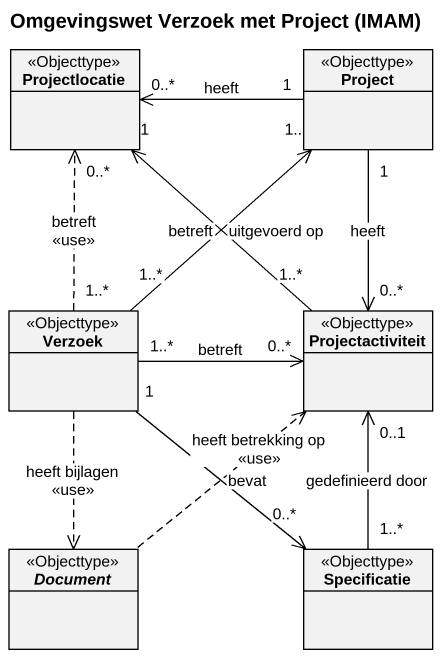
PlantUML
@startuml
title Omgevingswet Verzoek met Project (IMAM)
hide circle
hide empty members
class Projectlocatie <<Objecttype>>
class Project <<Objecttype>>
class Verzoek <<Objecttype>>
class Projectactiviteit <<Objecttype>>
abstract class Document <<Objecttype>>
class Specificatie <<Objecttype>>
Project "1" -left-> "0..*" Projectlocatie : heeft
Project "1" --> "0..*" Projectactiviteit : heeft
Verzoek "1..*" .up.> "0..*" Projectlocatie : betreft\n<<use>>
Verzoek "1..*" -up-> "1.." Project : betreft
Verzoek "1..*" -right-> "0..*" Projectactiviteit : betreft
Verzoek ..> Document : heeft bijlagen\n<<use>>
Verzoek "1" --> "0..*" Specificatie : bevat
Projectactiviteit "1..*" -up-> "1" Projectlocatie : uitgevoerd op
Projectactiviteit <.. Document : heeft betrekking op\n<<use>>
Specificatie "1..*" -up-> "0..1" Projectactiviteit : gedefinieerd door
@enduml
